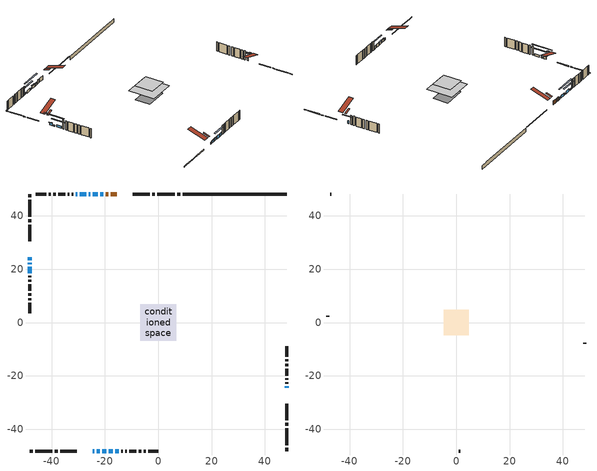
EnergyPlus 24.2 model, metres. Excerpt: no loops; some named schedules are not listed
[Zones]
conditioned space
 floor adiabatic (AdiabaticFloorConstruction): -6.82,-6.82 -6.82,6.82 6.82,6.82 6.82,-6.82 z3.2
 floor foundation (Slab1 construction): -5.79,-3.96 -5.79,3.96 5.79,3.96 5.79,-3.96 z-1.3
 wall outside (RimJoist1 construction): 8.21,48.16 7.08,48.16 / -48.16,-48.16 -47.02,-48.16 / -48.16,48.16 -48.16,47.02 / 48.16,-48.16 48.16,-47.02 z0.76:1.06
 wall outside (RimJoist2 construction): 6.15,48.16 -0.3,48.16 / -46.09,-48.16 -39.65,-48.16 / -48.16,46.09 -48.16,39.65 / 48.16,-46.09 48.16,-39.65 z0.76:1.06
 wall outside (RimJoist3 construction): -1.23,48.16 -2.32,48.16 / -38.72,-48.16 -37.62,-48.16 / -48.16,38.72 -48.16,37.62 / 48.16,-38.72 48.16,-37.62 z0.76:1.06
 wall outside (RimJoist4 construction): -3.25,48.16 -9.47,48.16 / -36.69,-48.16 -30.47,-48.16 / -48.16,36.69 -48.16,30.47 / 48.16,-36.69 48.16,-30.47 z0.76:1.06
 wall outside (AdiabaticWallConstruction 1): -15.48,48.16 -17.83,48.16 / -18.76,48.16 -19.62,48.16 z0.76:2.79
 wall outside (AdiabaticWallConstruction): -24.46,-48.16 -24.05,-48.16 / -22.69,48.16 -24.53,48.16 / -23.12,-48.16 -21.9,-48.16 / -20.97,-48.16 -19.45,-48.16 / -48.16,24.46 -48.16,23.24 / -26.94,48.16 -29.38,48.16 / -48.16,20.83 -48.16,18.39 z0.76:1.98; -20.55,48.16 -21.77,48.16 / -30.31,48.16 -30.92,48.16 z0.76:1.68; -25.45,48.16 -26.01,48.16 / -48.16,22.31 -48.16,21.75 z0.76:1.47; 48.16,-24.46 48.16,-23.85 z0.76:2.29; -18.52,-48.16 -16.99,-48.16 / -16.07,-48.16 -14.85,-48.16 z0.76:2.28
 wall outside (Wall1 construction): -31.85,48.16 -32.43,48.16 / -13.92,-48.16 -13.33,-48.16 / -48.16,17.46 -48.16,16.87 / 48.16,-22.92 48.16,-22.33 z0.76:5.64
 wall outside (Wall2 construction): -33.36,48.16 -33.97,48.16 / -12.4,-48.16 -11.8,-48.16 / -48.16,15.94 -48.16,15.34 / 48.16,-21.41 48.16,-20.8 z0.76:5.64
 wall outside (Wall3 construction): -34.89,48.16 -37.45,48.16 / -10.87,-48.16 -8.31,-48.16 / -48.16,14.41 -48.16,11.85 / 48.16,-19.87 48.16,-17.31 z0.76:5.64
 wall outside (Wall4 construction): -38.38,48.16 -39.32,48.16 / -7.38,-48.16 -6.44,-48.16 / -48.16,10.92 -48.16,9.98 / 48.16,-16.38 48.16,-15.44 z0.76:5.64
 wall outside (Wall5 construction): -40.25,48.16 -41.01,48.16 / -5.51,-48.16 -4.75,-48.16 / -48.16,9.05 -48.16,8.29 / 48.16,-14.51 48.16,-13.75 z0.76:5.64
 wall outside (Wall6 construction): -41.94,48.16 -45.82,48.16 / -3.82,-48.16 0.06,-48.16 / -48.16,7.36 -48.16,3.48 / 48.16,-12.82 48.16,-8.94 z0.76:5.64
 wall foundation (FoundationWall1 construction): 9.14,48.16,-1.3 9.14,48.16,0.76 44.26,48.16,0.76 44.26,48.16,0.56 48.16,48.16,0.56 48.16,48.16,-1.3
 window (WindowConstruction 11): -24.46,-48.16 -24.05,-48.16 z0.76:1.98
 window (WindowConstruction 6): -20.55,48.16 -21.77,48.16 z0.76:1.67
 window (WindowConstruction 7): -22.7,48.16 -24.52,48.16 z0.76:1.98
 window (WindowConstruction 8): -23.12,-48.16 -21.9,-48.16 z0.76:1.98
 window (WindowConstruction 9): -20.97,-48.16 -19.45,-48.16 z0.76:1.98
 window (WindowConstruction 10): -48.16,24.46 -48.16,23.24 z0.76:1.98
 window (WindowConstruction 12): -25.45,48.16 -26.01,48.16 z0.76:1.47
 window (WindowConstruction 13): -48.16,22.31 -48.16,21.75 z0.76:1.47
 window (WindowConstruction): 48.16,-24.46 48.16,-23.85 z0.76:2.28
 window (WindowConstruction 1): -26.94,48.16 -29.38,48.16 z0.76:1.98
 window (WindowConstruction 2): -30.31,48.16 -30.92,48.16 z0.76:1.67
 window (WindowConstruction 3): -18.52,-48.16 -16.99,-48.16 z0.76:2.28
 window (WindowConstruction 4): -16.07,-48.16 -14.85,-48.16 z0.76:2.28
 window (WindowConstruction 5): -48.16,20.82 -48.16,18.39 z0.76:1.98
 door (Door): -15.48,48.16 -17.83,48.16 z0.76:2.79
 door (Door 1): -18.76,48.16 -19.62,48.16 z0.76:2.79
 ceiling adiabatic (AdiabaticFloorConstruction): 6.82,-6.82 6.82,6.82 -6.82,6.82 -6.82,-6.82 z3.2
 roof outside (Roof2 construction): -14.56,48.16,5.64 -14.56,45.09,6.66 -13.75,45.09,6.66 -13.75,48.16,5.64; -25.39,-48.16,5.64 -25.39,-45.09,6.66 -26.2,-45.09,6.66 -26.2,-48.16,5.64; -48.16,25.39,5.64 -45.09,25.39,6.66 -45.09,26.2,6.66 -48.16,26.2,5.64; 48.16,-25.39,5.64 45.09,-25.39,6.66 45.09,-26.2,6.66 48.16,-26.2,5.64
attic - vented
 floor to conditioned space (Floor1 construction Reversed): -4.72,-4.72 -4.72,4.72 4.72,4.72 4.72,-4.72 z5.64
 wall outside (Wall7 construction): -46.75,48.16 -47.23,48.16 / 0.99,-48.16 1.46,-48.16 / -48.16,2.55 -48.16,2.08 / 48.16,-8.01 48.16,-7.54 z0.76:5.64
 roof outside (Roof1 construction): -12.82,48.16,5.64 -12.82,38.97,8.7 -10.4,38.97,8.7 -10.4,48.16,5.64; -27.12,-48.16,5.64 -27.12,-38.97,8.7 -29.54,-38.97,8.7 -29.54,-48.16,5.64; -48.16,27.12,5.64 -38.97,27.12,8.7 -38.97,29.54,8.7 -48.16,29.54,5.64; 48.16,-27.12,5.64 38.97,-27.12,8.7 38.97,-29.54,8.7 48.16,-29.54,5.64
shading: -21.97,48.16 -20.35,48.16 -20.35,48.57 -21.97,48.57 z1.88; -24.73,48.16 -22.49,48.16 -22.49,48.57 -24.73,48.57 z2.18; -21.7,-48.16 -23.32,-48.16 -23.32,-48.57 -21.7,-48.57 z2.18; -19.25,-48.16 -21.17,-48.16 -21.17,-48.57 -19.25,-48.57 z2.18; -48.16,23.04 -48.16,24.66 -48.57,24.66 -48.57,23.04 z2.18; -31.09,48.16 -20.37,48.16 -20.37,48.57 -31.09,48.57 z6.55; -48.16,16.67 -48.16,27.39 -48.57,27.39 -48.57,16.67 z6.55; 48.16,-21.21 48.16,-27.1 48.57,-27.1 48.57,-21.21 z4.92; -32.02,48.16 -24.3,48.16 -24.3,48.57 -32.02,48.57 z4.62; -33.56,48.16 -27.67,48.16 -27.67,48.57 -33.56,48.57 z4.31; -14.36,-48.16 -21.16,-48.16 -21.16,-48.57 -14.36,-48.57 z4.92; -12.21,-48.16 -18.71,-48.16 -18.71,-48.57 -12.21,-48.57 z4.92; -48.16,15.75 -48.16,23.46 -48.57,23.46 -48.57,15.75 z4.62
[Building]
Building 1: Terrain=Suburbs
[Site:Location]
London AP_ON: Latitude {deg}=43.03; Longitude {deg}=-81.15; Time Zone {hr}=-5; Elevation {m}=278; Keep Site Location Information=Yes
[Site:GroundTemperature:Shallow]
3.98693, 1.93205, 1.76749, 2.74264, 6.6573, 10.5537, 13.9317, 16.0716, 16.2534, 14.513, 11.2211, 7.44421
[Site:WaterMainsTemperature]
Calculation Method=Schedule; Temperature Schedule=mains temperature schedule
[Material] Roughness=Rough; Thermal Absorptance=0.9
Name | Thickness {m} | Conductivity {W/m-K} | Density {kg/m3} | Specific Heat {J/kg-K} | Solar Absorptance | Visible Absorptance
asphalt or fiberglass shingles | 0.00635 | 0.162714 | 1121.4 | 1465.45 | 0.4 | 0.4
ceiling loosefill ins | 0.169333 | 0.0480833 | 16.02 | 1046.75 | 0.7 | 0.7
ceiling stud and cavity | 0.1397 | 0.0922525 | 65.682 | 1177.47 | 0.7 | 0.7
concrete 4.0 in. | 0.1016 | 1.803125 | 2242.8 | 837.4 | 0.7 | 0.7
concrete 8.0 in. | 0.2032 | 1.803125 | 2242.8 | 837.4 | 0.7 | 0.7
door material | 0.04445 | 0.327969 | 512.64 | 1214.23 | 0.7 | 0.7
exterior vertical ins | 0.0722076 | 0.029427 | 32.04 | 1214.23 | 0.7 | 0.7
floor covering | 0.0127 | 0.0433444 | 54.468 | 1339.84 | 0.6 | 0.6
floor rigid ins; wall rigid ins | 0.512978 | 0.029427 | 32.04 | 1214.23 | 0.7 | 0.7
floor stud and cavity | 0.1397 | 1.75129 | 37.0049 | 1207.88 | 0.7 | 0.7
furniture material conditioned space 1 | 0.1524 | 0.115458 | 640.8 | 1214.23 | 0.6 | 0.6
gypsum board | 0.0127 | 0.160291 | 801 | 837.4 | 0.6 | 0.6
gypsum board 1 | 0.0127 | 0.160291 | 801 | 837.4 | 0.7 | 0.7
osb sheathing 0.5 in. | 0.0127 | 0.115458 | 512.64 | 1214.23 | 0.7 | 0.7
osb sheathing 0.75 in. | 0.01905 | 0.115458 | 512.64 | 1214.23 | 0.7 | 0.7
osb sheathing 2.0 in. | 0.0508 | 0.115458 | 512.64 | 1214.23 | 0.7 | 0.7
rim joist rigid ins; roof rigid ins | 0.051816 | 0.029427 | 32.04 | 1214.23 | 0.7 | 0.7
rim joist stud and cavity | 0.0508 | 0.0352871 | 125.044 | 1163.47 | 0.6 | 0.6
rim joist stud and cavity 1 | 0.0508 | 0.0406006 | 125.044 | 1163.47 | 0.6 | 0.6
rim joist stud and cavity 2 | 0.0508 | 0.0423281 | 125.044 | 1163.47 | 0.6 | 0.6
rim joist stud and cavity 3 | 0.0508 | 0.0414166 | 125.044 | 1163.47 | 0.6 | 0.6
roof stud and cavity | 0.2032 | 0.713299 | 78.34581 | 1123.46 | 0.7 | 0.7
slab rigid ins | 0.00025908 | 0.029427 | 32.04 | 1214.23 | 0.7 | 0.7
wall stud and cavity | 0.1397 | 0.108832 | 139.0536 | 1170.24 | 0.7 | 0.7
wall stud and cavity 1 | 0.1397 | 0.108091 | 139.0536 | 1170.24 | 0.7 | 0.7
wall stud and cavity 2 | 0.1397 | 0.0961679 | 139.0536 | 1170.24 | 0.7 | 0.7
wall stud and cavity 3 | 0.1397 | 0.110963 | 139.0536 | 1170.24 | 0.7 | 0.7
wall stud and cavity 4 | 0.1397 | 0.090569 | 139.0536 | 1170.24 | 0.7 | 0.7
wall stud and cavity 5 | 0.1397 | 0.0955885 | 139.0536 | 1170.24 | 0.7 | 0.7
wall stud and cavity 6 | 0.0889 | 6.9971 | 50.32683 | 1063.81 | 0.6 | 0.6
wall stud and cavity 7 | 0.0889 | 0.380278 | 52.3479 | 1209.89 | 0.7 | 0.7
wall stud and cavity 8 | 0.0889 | 0.391764 | 83.0341 | 1211.67 | 0.7 | 0.7
wood siding | 0.0254 | 0.102417 | 544.68 | 1172.36 | 0.4 | 0.4
wood siding 1 | 0.00254 | 0.102417 | 544.68 | 1172.36 | 0.4 | 0.4
wood siding 2; wood siding 3; wood siding 4 | 0.0254 | 0.102417 | 544.68 | 1172.36 | 0.7 | 0.7
[WindowMaterial:SimpleGlazingSystem]
Name | U-Factor {W/m2-K} | Solar Heat Gain Coefficient
WindowMaterial | 2.52217 | 0.59
WindowMaterial 1 | 2.438701 | 0.62
WindowMaterial 2 | 2.56248 | 0.57
WindowMaterial 3 | 2.39839 | 0.64
WindowMaterial 4 | 2.418828 | 0.63
WindowMaterial 5 | 2.40577 | 0.64
WindowMaterial 6 | 3.026374 | 0.54
WindowMaterial 7 | 4.42259 | 0.64
[Construction]
AdiabaticFloorConstruction: floor stud and cavity, floor rigid ins, osb sheathing 0.75 in., floor covering
AdiabaticWallConstruction: wood siding 3, wall rigid ins, wall stud and cavity 7, gypsum board
AdiabaticWallConstruction 1: wood siding 4, wall rigid ins, wall stud and cavity 7, gypsum board
Door; Door 1: door material
Floor1 construction Reversed: gypsum board, ceiling stud and cavity, ceiling loosefill ins
FoundationWall1 construction: concrete 8.0 in., gypsum board 1
furniture construction conditioned space 1: furniture material conditioned space 1
PartitionWallConstruction: gypsum board, wall stud and cavity 8, gypsum board
RimJoist1 construction: wood siding 2, rim joist rigid ins, osb sheathing 2.0 in., rim joist stud and cavity
RimJoist2 construction: wood siding 2, rim joist rigid ins, osb sheathing 2.0 in., rim joist stud and cavity 1
RimJoist3 construction: wood siding 2, rim joist rigid ins, osb sheathing 2.0 in., rim joist stud and cavity 2
RimJoist4 construction: wood siding 2, rim joist rigid ins, osb sheathing 2.0 in., rim joist stud and cavity 3
Roof1 construction: asphalt or fiberglass shingles
Roof2 construction: asphalt or fiberglass shingles, roof rigid ins, osb sheathing 0.75 in., roof stud and cavity, gypsum board
Slab1 construction: slab rigid ins, concrete 4.0 in.
Wall1 construction: wood siding, osb sheathing 0.5 in., wall stud and cavity, gypsum board
Wall2 construction: wood siding, osb sheathing 0.5 in., wall stud and cavity 1, gypsum board
Wall3 construction: wood siding, osb sheathing 0.5 in., wall stud and cavity 2, gypsum board
Wall4 construction: wood siding, osb sheathing 0.5 in., wall stud and cavity 3, gypsum board
Wall5 construction: wood siding, osb sheathing 0.5 in., wall stud and cavity 4, gypsum board
Wall6 construction: wood siding, osb sheathing 0.5 in., wall stud and cavity 5, gypsum board
Wall7 construction: wood siding 1, wall stud and cavity 6
WindowConstruction: WindowMaterial
WindowConstruction 1; WindowConstruction 10; WindowConstruction 5; WindowConstruction 8: WindowMaterial 1
WindowConstruction 11: WindowMaterial 6
WindowConstruction 12; WindowConstruction 13: WindowMaterial 7
WindowConstruction 2; WindowConstruction 6: WindowMaterial 2
WindowConstruction 3: WindowMaterial 3
WindowConstruction 4; WindowConstruction 9: WindowMaterial 4
WindowConstruction 7: WindowMaterial 5
[Zone] Multiplier=1; Part of Total Floor Area=Yes
Name | Volume {m3}
attic - vented | 44.2223
conditioned space | 688.6
[Space]
Name | Zone | Volume {m3}
attic - vented 1 | attic - vented | 44.2223
conditioned space 1 | conditioned space | 688.6
[ZoneInfiltration:EffectiveLeakageArea]
infil attic - vented 1: Zone or Space=attic - vented 1; Schedule=Always On Discrete; Effective Air Leakage Area {cm2}=3881.89; Stack Coefficient=0.000552065; Wind Coefficient=1.58751e-05
[ZoneMixing]
whole house fan mix: Zone or Space=attic - vented; Schedule=Always On Continuous; Design Flow Rate Calculation Method=Flow/Zone; Design Flow Rate {m3/s}=0; Source Zone or Space=conditioned space
[SurfaceProperty:ExposedFoundationPerimeter]
Slab1: Exposed Perimeter Calculation Method=TotalExposedPerimeter; Total Exposed Perimeter {m}=39.014
[InternalMass] Zone or ZoneList=conditioned space; Space or SpaceList=conditioned space 1
Name | Construction | Surface Area {m2}
furniture mass conditioned space 1 | furniture construction conditioned space 1 | 111.16
partition wall mass | PartitionWallConstruction | 277.9
[Lights]
interior lighting: Zone or ZoneList or Space or SpaceList=conditioned space 1; Schedule=interior lighting schedule; Design Level Calculation Method=LightingLevel; Lighting Level {W}=343.2; Return Air Fraction=0; Fraction Radiant=0.6; Fraction Visible=0.2; Fraction Replaceable=1
[People]
occupants: Zone or ZoneList or Space or SpaceList=conditioned space 1; Number of People Schedule=occupants schedule; Number of People Calculation Method=People; Number of People=3; Fraction Radiant=0.314171; Sensible Heat Fraction=0.56303; Activity Level Schedule=occupants activity schedule; Carbon Dioxide Generation Rate {m3/s-W}=0; Enable ASHRAE 55 Comfort Warnings=No; Mean Radiant Temperature Calculation Type=EnclosureAveraged
[ElectricEquipment] Zone or ZoneList or Space or SpaceList=conditioned space 1; Design Level Calculation Method=EquipmentLevel
Name | Schedule | Design Level {W} | Fraction Latent | Fraction Radiant | Fraction Lost
clothes dryer | clothes dryer schedule | 140.772 | 0.015 | 0.081 | 0.85
clothes washer | clothes washer schedule | 32.1985 | 0.03 | 0.162 | 0.7
cooking range | cooking range schedule | 215.147 | 0.08 | 0.432 | 0.2
dishwasher | dishwasher schedule | 66.8632 | 0.3 | 0.18 | 0.4
fridge | fridge schedule | 72.9452 | 0 | 0.6 | 0
mech vent bath fan 0 | mech vent bath fan 0 schedule | 50.2 | 0 | 0 | 1
mech vent bath fan 1 | mech vent bath fan 1 schedule | 50.2 | 0 | 0 | 1
mech vent house fan | mech vent house fan schedule | 0 | 0 | 0 | 1
mech vent house fan cfis | mech vent house fan cfis schedule | 0 | 0 | 0 | 0
misc plug loads | misc plug loads schedule | 494.7 | 0.045 | 0.513 | 0.1
whole house fan | Always On Discrete | 0 | 0 | 0 | 1
[OtherEquipment] Zone or ZoneList or Space or SpaceList=conditioned space 1; Design Level Calculation Method=EquipmentLevel
Name | Fuel Type | Schedule | Design Level {W} | Fraction Latent | Fraction Radiant | Fraction Lost
clothes dryer 1 | Electricity | clothes dryer schedule | 0 | 0.015 | 0.081 | 0.85
cooking range 1 | Electricity | cooking range schedule | 0 | 0.08 | 0.432 | 0.2
general water use latent | None | general water use schedule | 62.594 | 1 | 0 | 0
general water use sensible | None | general water use schedule | -61.6891 | 0 | 0.6 | 0
mech vent house fan latent load | None | Always On Discrete | 0 | 1 | 0 | 0
mech vent house fan sensible load | None | Always On Discrete | 0 | 0 | 0 | 0
water heater energy adjustment1 | Electricity | Always On Discrete | 0.01 | 0 | 0 | 1
[ZoneInfiltration:DesignFlowRate] Zone or ZoneList or Space or SpaceList=conditioned space 1; Schedule=Always On Discrete; Design Flow Rate Calculation Method=Flow/Zone; Design Flow Rate {m3/s}=0
infil flow; natural vent flow; whole house fan flow
[Foundation:Kiva]
Foundation Kiva 1: Initial Indoor Air Temperature {C}=18; Wall Height Above Grade {m}=0.759988; Wall Depth Below Slab {m}=0.2032; Custom Block Material Name 1=exterior vertical ins; Custom Block Depth 1 {m}=2.05999; Custom Block X Position 1 {m}=0.2159; Custom Block Z Position 1 {m}=0
[Foundation:Kiva:Settings]
Soil Conductivity {W/m-K}=0.849921; Soil Density {kg/m3}=1842.3; Soil Specific Heat {J/kg-K}=418.7; Ground Solar Absorptivity=0.9; Ground Thermal Absorptivity=0.9; Ground Surface Roughness {m}=0.03; Far-Field Width {m}=40; Deep-Ground Boundary Condition=ZeroFlux; Deep-Ground Depth {m}=40; Minimum Cell Dimension {m}=0.2; Maximum Cell Growth Coefficient=3; Simulation Timestep=Timestep
[Exterior:Lights]
exterior lighting: Schedule=exterior lighting schedule; Design Level {W}=75.6
[Schedule:Constant]
Name | Hourly Value
Always On Continuous; mech vent house fan schedule; mech vent house fan cfis schedule; Always On Discrete | 1
occupants activity schedule | 117.228
fridge schedule | 0
[Schedule:Week:Daily]
interior lighting schedule Week Rule - Jan1-Jan27: interior lighting schedule day, interior lighting schedule day, interior lighting schedule day, interior lighting schedule day, interior lighting schedule day, interior lighting schedule day, interior lighting schedule day, interior lighting schedule default day, interior lighting schedule default day, interior lighting schedule default day, interior lighting schedule default day, interior lighting schedule default day
interior lighting schedule Week Rule - Jan28-Feb3: interior lighting schedule day, interior lighting schedule day, interior lighting schedule day, interior lighting schedule day, interior lighting schedule day 1, interior lighting schedule day 1, interior lighting schedule day 1, interior lighting schedule default day, interior lighting schedule default day, interior lighting schedule default day, interior lighting schedule default day, interior lighting schedule default day
interior lighting schedule Week Rule - Feb4-Feb24: interior lighting schedule day 1, interior lighting schedule day 1, interior lighting schedule day 1, interior lighting schedule day 1, interior lighting schedule day 1, interior lighting schedule day 1, interior lighting schedule day 1, interior lighting schedule default day, interior lighting schedule default day, interior lighting schedule default day, interior lighting schedule default day, interior lighting schedule default day
interior lighting schedule Week Rule - Feb25-Mar3: interior lighting schedule day 1, interior lighting schedule day 1, interior lighting schedule day 1, interior lighting schedule day 1, interior lighting schedule day 2, interior lighting schedule day 2, interior lighting schedule day 2, interior lighting schedule default day, interior lighting schedule default day, interior lighting schedule default day, interior lighting schedule default day, interior lighting schedule default day
interior lighting schedule Week Rule - Mar4-Mar31: interior lighting schedule day 2, interior lighting schedule day 2, interior lighting schedule day 2, interior lighting schedule day 2, interior lighting schedule day 2, interior lighting schedule day 2, interior lighting schedule day 2, interior lighting schedule default day, interior lighting schedule default day, interior lighting schedule default day, interior lighting schedule default day, interior lighting schedule default day
interior lighting schedule Week Rule - Apr1-Apr28: interior lighting schedule day 3, interior lighting schedule day 3, interior lighting schedule day 3, interior lighting schedule day 3, interior lighting schedule day 3, interior lighting schedule day 3, interior lighting schedule day 3, interior lighting schedule default day, interior lighting schedule default day, interior lighting schedule default day, interior lighting schedule default day, interior lighting schedule default day
interior lighting schedule Week Rule - Apr29-May5: interior lighting schedule day 3, interior lighting schedule day 3, interior lighting schedule day 4, interior lighting schedule day 4, interior lighting schedule day 4, interior lighting schedule day 4, interior lighting schedule day 4, interior lighting schedule default day, interior lighting schedule default day, interior lighting schedule default day, interior lighting schedule default day, interior lighting schedule default day
interior lighting schedule Week Rule - May6-May26: interior lighting schedule day 4, interior lighting schedule day 4, interior lighting schedule day 4, interior lighting schedule day 4, interior lighting schedule day 4, interior lighting schedule day 4, interior lighting schedule day 4, interior lighting schedule default day, interior lighting schedule default day, interior lighting schedule default day, interior lighting schedule default day, interior lighting schedule default day
interior lighting schedule Week Rule - May27-Jun2: interior lighting schedule day 4, interior lighting schedule day 4, interior lighting schedule day 4, interior lighting schedule day 4, interior lighting schedule day 4, interior lighting schedule day 5, interior lighting schedule day 5, interior lighting schedule default day, interior lighting schedule default day, interior lighting schedule default day, interior lighting schedule default day, interior lighting schedule default day
interior lighting schedule Week Rule - Jun3-Jun30: interior lighting schedule day 5, interior lighting schedule day 5, interior lighting schedule day 5, interior lighting schedule day 5, interior lighting schedule day 5, interior lighting schedule day 5, interior lighting schedule day 5, interior lighting schedule default day, interior lighting schedule default day, interior lighting schedule default day, interior lighting schedule default day, interior lighting schedule default day
interior lighting schedule Week Rule - Jul1-Jul28: interior lighting schedule day 6, interior lighting schedule day 6, interior lighting schedule day 6, interior lighting schedule day 6, interior lighting schedule day 6, interior lighting schedule day 6, interior lighting schedule day 6, interior lighting schedule default day, interior lighting schedule default day, interior lighting schedule default day, interior lighting schedule default day, interior lighting schedule default day
interior lighting schedule Week Rule - Jul29-Aug4: interior lighting schedule day 6, interior lighting schedule day 6, interior lighting schedule day 6, interior lighting schedule day 7, interior lighting schedule day 7, interior lighting schedule day 7, interior lighting schedule day 7, interior lighting schedule default day, interior lighting schedule default day, interior lighting schedule default day, interior lighting schedule default day, interior lighting schedule default day
interior lighting schedule Week Rule - Aug5-Aug25: interior lighting schedule day 7, interior lighting schedule day 7, interior lighting schedule day 7, interior lighting schedule day 7, interior lighting schedule day 7, interior lighting schedule day 7, interior lighting schedule day 7, interior lighting schedule default day, interior lighting schedule default day, interior lighting schedule default day, interior lighting schedule default day, interior lighting schedule default day
interior lighting schedule Week Rule - Aug26-Sep1: interior lighting schedule day 7, interior lighting schedule day 7, interior lighting schedule day 7, interior lighting schedule day 7, interior lighting schedule day 7, interior lighting schedule day 7, interior lighting schedule day 8, interior lighting schedule default day, interior lighting schedule default day, interior lighting schedule default day, interior lighting schedule default day, interior lighting schedule default day
interior lighting schedule Week Rule - Sep2-Sep29: interior lighting schedule day 8, interior lighting schedule day 8, interior lighting schedule day 8, interior lighting schedule day 8, interior lighting schedule day 8, interior lighting schedule day 8, interior lighting schedule day 8, interior lighting schedule default day, interior lighting schedule default day, interior lighting schedule default day, interior lighting schedule default day, interior lighting schedule default day
interior lighting schedule Week Rule - Sep30-Oct6: interior lighting schedule day 8, interior lighting schedule day 9, interior lighting schedule day 9, interior lighting schedule day 9, interior lighting schedule day 9, interior lighting schedule day 9, interior lighting schedule day 9, interior lighting schedule default day, interior lighting schedule default day, interior lighting schedule default day, interior lighting schedule default day, interior lighting schedule default day
interior lighting schedule Week Rule - Oct7-Oct27: interior lighting schedule day 9, interior lighting schedule day 9, interior lighting schedule day 9, interior lighting schedule day 9, interior lighting schedule day 9, interior lighting schedule day 9, interior lighting schedule day 9, interior lighting schedule default day, interior lighting schedule default day, interior lighting schedule default day, interior lighting schedule default day, interior lighting schedule default day
interior lighting schedule Week Rule - Oct28-Nov3: interior lighting schedule day 9, interior lighting schedule day 9, interior lighting schedule day 9, interior lighting schedule day 9, interior lighting schedule day 10, interior lighting schedule day 10, interior lighting schedule day 10, interior lighting schedule default day, interior lighting schedule default day, interior lighting schedule default day, interior lighting schedule default day, interior lighting schedule default day
interior lighting schedule Week Rule - Nov4-Nov24: interior lighting schedule day 10, interior lighting schedule day 10, interior lighting schedule day 10, interior lighting schedule day 10, interior lighting schedule day 10, interior lighting schedule day 10, interior lighting schedule day 10, interior lighting schedule default day, interior lighting schedule default day, interior lighting schedule default day, interior lighting schedule default day, interior lighting schedule default day
interior lighting schedule Week Rule - Nov25-Dec1: interior lighting schedule day 10, interior lighting schedule day 10, interior lighting schedule day 10, interior lighting schedule day 10, interior lighting schedule day 10, interior lighting schedule day 10, interior lighting schedule day 11, interior lighting schedule default day, interior lighting schedule default day, interior lighting schedule default day, interior lighting schedule default day, interior lighting schedule default day
interior lighting schedule Week Rule - Dec2-Dec31: interior lighting schedule day 11, interior lighting schedule day 11, interior lighting schedule day 11, interior lighting schedule day 11, interior lighting schedule day 11, interior lighting schedule day 11, interior lighting schedule day 11, interior lighting schedule default day, interior lighting schedule default day, interior lighting schedule default day, interior lighting schedule default day, interior lighting schedule default day
occupants schedule Week Rule - Jan1-Dec31: occupants schedule day, occupants schedule day, occupants schedule day, occupants schedule day, occupants schedule day, occupants schedule day, occupants schedule day, occupants schedule default day, occupants schedule default day, occupants schedule default day, occupants schedule default day, occupants schedule default day
clothes dryer schedule Week Rule - Jan1-Dec31: clothes dryer schedule day, clothes dryer schedule day, clothes dryer schedule day, clothes dryer schedule day, clothes dryer schedule day, clothes dryer schedule day, clothes dryer schedule day, clothes dryer schedule default day, clothes dryer schedule default day, clothes dryer schedule default day, clothes dryer schedule default day, clothes dryer schedule default day
clothes washer schedule Week Rule - Jan1-Dec31: clothes washer schedule day, clothes washer schedule day, clothes washer schedule day, clothes washer schedule day, clothes washer schedule day, clothes washer schedule day, clothes washer schedule day, clothes washer schedule default day, clothes washer schedule default day, clothes washer schedule default day, clothes washer schedule default day, clothes washer schedule default day
cooking range schedule Week Rule - Jan1-Dec31: cooking range schedule day, cooking range schedule day, cooking range schedule day, cooking range schedule day, cooking range schedule day, cooking range schedule day, cooking range schedule day, cooking range schedule default day, cooking range schedule default day, cooking range schedule default day, cooking range schedule default day, cooking range schedule default day
dishwasher schedule Week Rule - Jan1-Dec31: dishwasher schedule day, dishwasher schedule day, dishwasher schedule day, dishwasher schedule day, dishwasher schedule day, dishwasher schedule day, dishwasher schedule day, dishwasher schedule default day, dishwasher schedule default day, dishwasher schedule default day, dishwasher schedule default day, dishwasher schedule default day
mech vent bath fan 0 schedule Week Rule - Jan1-Dec31: mech vent bath fan 0 schedule day, mech vent bath fan 0 schedule day, mech vent bath fan 0 schedule day, mech vent bath fan 0 schedule day, mech vent bath fan 0 schedule day, mech vent bath fan 0 schedule day, mech vent bath fan 0 schedule day, mech vent bath fan 0 schedule default day, mech vent bath fan 0 schedule default day, mech vent bath fan 0 schedule default day, mech vent bath fan 0 schedule default day, mech vent bath fan 0 schedule default day
mech vent bath fan 1 schedule Week Rule - Jan1-Dec31: mech vent bath fan 1 schedule day, mech vent bath fan 1 schedule day, mech vent bath fan 1 schedule day, mech vent bath fan 1 schedule day, mech vent bath fan 1 schedule day, mech vent bath fan 1 schedule day, mech vent bath fan 1 schedule day, mech vent bath fan 1 schedule default day, mech vent bath fan 1 schedule default day, mech vent bath fan 1 schedule default day, mech vent bath fan 1 schedule default day, mech vent bath fan 1 schedule default day
misc plug loads schedule Week Rule - Jan1-Dec31: misc plug loads schedule day, misc plug loads schedule day, misc plug loads schedule day, misc plug loads schedule day, misc plug loads schedule day, misc plug loads schedule day, misc plug loads schedule day, misc plug loads schedule default day, misc plug loads schedule default day, misc plug loads schedule default day, misc plug loads schedule default day, misc plug loads schedule default day
general water use schedule Week Rule - Jan1-Dec31: general water use schedule day, general water use schedule day, general water use schedule day, general water use schedule day, general water use schedule day, general water use schedule day, general water use schedule day, general water use schedule default day, general water use schedule default day, general water use schedule default day, general water use schedule default day, general water use schedule default day
exterior lighting schedule Week Rule - Jan1-Jan27: exterior lighting schedule day, exterior lighting schedule day, exterior lighting schedule day, exterior lighting schedule day, exterior lighting schedule day, exterior lighting schedule day, exterior lighting schedule day, exterior lighting schedule default day, exterior lighting schedule default day, exterior lighting schedule default day, exterior lighting schedule default day, exterior lighting schedule default day
exterior lighting schedule Week Rule - Jan28-Feb3: exterior lighting schedule day, exterior lighting schedule day, exterior lighting schedule day, exterior lighting schedule day, exterior lighting schedule day 1, exterior lighting schedule day 1, exterior lighting schedule day 1, exterior lighting schedule default day, exterior lighting schedule default day, exterior lighting schedule default day, exterior lighting schedule default day, exterior lighting schedule default day
exterior lighting schedule Week Rule - Feb4-Feb24: exterior lighting schedule day 1, exterior lighting schedule day 1, exterior lighting schedule day 1, exterior lighting schedule day 1, exterior lighting schedule day 1, exterior lighting schedule day 1, exterior lighting schedule day 1, exterior lighting schedule default day, exterior lighting schedule default day, exterior lighting schedule default day, exterior lighting schedule default day, exterior lighting schedule default day
exterior lighting schedule Week Rule - Feb25-Mar3: exterior lighting schedule day 1, exterior lighting schedule day 1, exterior lighting schedule day 1, exterior lighting schedule day 1, exterior lighting schedule day 2, exterior lighting schedule day 2, exterior lighting schedule day 2, exterior lighting schedule default day, exterior lighting schedule default day, exterior lighting schedule default day, exterior lighting schedule default day, exterior lighting schedule default day
exterior lighting schedule Week Rule - Mar4-Mar31: exterior lighting schedule day 2, exterior lighting schedule day 2, exterior lighting schedule day 2, exterior lighting schedule day 2, exterior lighting schedule day 2, exterior lighting schedule day 2, exterior lighting schedule day 2, exterior lighting schedule default day, exterior lighting schedule default day, exterior lighting schedule default day, exterior lighting schedule default day, exterior lighting schedule default day
exterior lighting schedule Week Rule - Apr1-Apr28: exterior lighting schedule day 3, exterior lighting schedule day 3, exterior lighting schedule day 3, exterior lighting schedule day 3, exterior lighting schedule day 3, exterior lighting schedule day 3, exterior lighting schedule day 3, exterior lighting schedule default day, exterior lighting schedule default day, exterior lighting schedule default day, exterior lighting schedule default day, exterior lighting schedule default day
exterior lighting schedule Week Rule - Apr29-May5: exterior lighting schedule day 3, exterior lighting schedule day 3, exterior lighting schedule day 4, exterior lighting schedule day 4, exterior lighting schedule day 4, exterior lighting schedule day 4, exterior lighting schedule day 4, exterior lighting schedule default day, exterior lighting schedule default day, exterior lighting schedule default day, exterior lighting schedule default day, exterior lighting schedule default day
exterior lighting schedule Week Rule - May6-May26: exterior lighting schedule day 4, exterior lighting schedule day 4, exterior lighting schedule day 4, exterior lighting schedule day 4, exterior lighting schedule day 4, exterior lighting schedule day 4, exterior lighting schedule day 4, exterior lighting schedule default day, exterior lighting schedule default day, exterior lighting schedule default day, exterior lighting schedule default day, exterior lighting schedule default day
[Schedule:Year]
interior lighting schedule: interior lighting schedule Week Rule - Jan1-Jan27, 1, 1, 1, 27, interior lighting schedule Week Rule - Jan28-Feb3, 1, 28, 2, 3, interior lighting schedule Week Rule - Feb4-Feb24, 2, 4, 2, 24, interior lighting schedule Week Rule - Feb25-Mar3, 2, 25, 3, 3, interior lighting schedule Week Rule - Mar4-Mar31, 3, 4, 3, 31, interior lighting schedule Week Rule - Apr1-Apr28, 4, 1, 4, 28, interior lighting schedule Week Rule - Apr29-May5, 4, 29, 5, 5, interior lighting schedule Week Rule - May6-May26, 5, 6, 5, 26, interior lighting schedule Week Rule - May27-Jun2, 5, 27, 6, 2, interior lighting schedule Week Rule - Jun3-Jun30, 6, 3, 6, 30, interior lighting schedule Week Rule - Jul1-Jul28, 7, 1, 7, 28, interior lighting schedule Week Rule - Jul29-Aug4, 7, 29, 8, 4, interior lighting schedule Week Rule - Aug5-Aug25, 8, 5, 8, 25, interior lighting schedule Week Rule - Aug26-Sep1, 8, 26, 9, 1, interior lighting schedule Week Rule - Sep2-Sep29, 9, 2, 9, 29, interior lighting schedule Week Rule - Sep30-Oct6, 9, 30, 10, 6, interior lighting schedule Week Rule - Oct7-Oct27, 10, 7, 10, 27, interior lighting schedule Week Rule - Oct28-Nov3, 10, 28, 11, 3, interior lighting schedule Week Rule - Nov4-Nov24, 11, 4, 11, 24, interior lighting schedule Week Rule - Nov25-Dec1, 11, 25, 12, 1, interior lighting schedule Week Rule - Dec2-Dec31, 12, 2, 12, 31
occupants schedule: occupants schedule Week Rule - Jan1-Dec31, 1, 1, 12, 31
clothes dryer schedule: clothes dryer schedule Week Rule - Jan1-Dec31, 1, 1, 12, 31
clothes washer schedule: clothes washer schedule Week Rule - Jan1-Dec31, 1, 1, 12, 31
cooking range schedule: cooking range schedule Week Rule - Jan1-Dec31, 1, 1, 12, 31
dishwasher schedule: dishwasher schedule Week Rule - Jan1-Dec31, 1, 1, 12, 31
mech vent bath fan 0 schedule: mech vent bath fan 0 schedule Week Rule - Jan1-Dec31, 1, 1, 12, 31
mech vent bath fan 1 schedule: mech vent bath fan 1 schedule Week Rule - Jan1-Dec31, 1, 1, 12, 31
misc plug loads schedule: misc plug loads schedule Week Rule - Jan1-Dec31, 1, 1, 12, 31
general water use schedule: general water use schedule Week Rule - Jan1-Dec31, 1, 1, 12, 31
exterior lighting schedule: exterior lighting schedule Week Rule - Jan1-Jan27, 1, 1, 1, 27, exterior lighting schedule Week Rule - Jan28-Feb3, 1, 28, 2, 3, exterior lighting schedule Week Rule - Feb4-Feb24, 2, 4, 2, 24, exterior lighting schedule Week Rule - Feb25-Mar3, 2, 25, 3, 3, exterior lighting schedule Week Rule - Mar4-Mar31, 3, 4, 3, 31, exterior lighting schedule Week Rule - Apr1-Apr28, 4, 1, 4, 28, exterior lighting schedule Week Rule - Apr29-May5, 4, 29, 5, 5, exterior lighting schedule Week Rule - May6-May26, 5, 6, 5, 26, exterior lighting schedule Week Rule - May27-Jun2, 5, 27, 6, 2, exterior lighting schedule Week Rule - Jun3-Jun30, 6, 3, 6, 30, exterior lighting schedule Week Rule - Jul1-Jul28, 7, 1, 7, 28, exterior lighting schedule Week Rule - Jul29-Aug4, 7, 29, 8, 4, exterior lighting schedule Week Rule - Aug5-Aug25, 8, 5, 8, 25, exterior lighting schedule Week Rule - Aug26-Sep1, 8, 26, 9, 1, exterior lighting schedule Week Rule - Sep2-Sep29, 9, 2, 9, 29, exterior lighting schedule Week Rule - Sep30-Oct6, 9, 30, 10, 6, exterior lighting schedule Week Rule - Oct7-Oct27, 10, 7, 10, 27, exterior lighting schedule Week Rule - Oct28-Nov3, 10, 28, 11, 3, exterior lighting schedule Week Rule - Nov4-Nov24, 11, 4, 11, 24, exterior lighting schedule Week Rule - Nov25-Dec1, 11, 25, 12, 1, exterior lighting schedule Week Rule - Dec2-Dec31, 12, 2, 12, 31
[Schedule:Compact]
mains temperature schedule: Through: 01/01, For: AllDays, Until: 24:00, 7.96722, Through: 01/02, For: AllDays, Until: 24:00, 7.89722, Through: 01/03, For: AllDays, Until: 24:00, 7.82778, Through: 01/04, For: AllDays, Until: 24:00, 7.76, Through: 01/05, For: AllDays, Until: 24:00, 7.69333, Through: 01/06, For: AllDays, Until: 24:00, 7.62778, Through: 01/07, For: AllDays, Until: 24:00, 7.56389, Through: 01/08, For: AllDays, Until: 24:00, 7.50167, Through: 01/09, For: AllDays, Until: 24:00, 7.44056, Through: 01/10, For: AllDays, Until: 24:00, 7.38056, Through: 01/11, For: AllDays, Until: 24:00, 7.32222, Through: 01/12, For: AllDays, Until: 24:00, 7.26556, Through: 01/13, For: AllDays, Until: 24:00, 7.21, Through: 01/14, For: AllDays, Until: 24:00, 7.15556, Through: 01/15, For: AllDays, Until: 24:00, 7.10333, Through: 01/16, For: AllDays, Until: 24:00, 7.05222, Through: 01/17, For: AllDays, Until: 24:00, 7.00278, Through: 01/18, For: AllDays, Until: 24:00, 6.955, Through: 01/19, For: AllDays, Until: 24:00, 6.90833, Through: 01/20, For: AllDays, Until: 24:00, 6.86389, Through: 01/21, For: AllDays, Until: 24:00, 6.82056, Through: 01/22, For: AllDays, Until: 24:00, 6.77889, Through: 01/23, For: AllDays, Until: 24:00, 6.73889, Through: 01/24, For: AllDays, Until: 24:00, 6.7, Through: 01/25, For: AllDays, Until: 24:00, 6.66333, Through: 01/26, For: AllDays, Until: 24:00, 6.62833, Through: 01/27, For: AllDays, Until: 24:00, 6.59444, Through: 01/28, For: AllDays, Until: 24:00, 6.56278, Through: 01/29, For: AllDays, Until: 24:00, 6.53222, Through: 01/30, For: AllDays, Until: 24:00, 6.50389, Through: 01/31, For: AllDays, Until: 24:00, 6.47722, Through: 02/01, For: AllDays, Until: 24:00, 6.45167, Through: 02/02, For: AllDays, Until: 24:00, 6.42833, Through: 02/03, For: AllDays, Until: 24:00, 6.40667, Through: 02/04, For: AllDays, Until: 24:00, 6.38611, Through: 02/05, For: AllDays, Until: 24:00, 6.36778, Through: 02/06, For: AllDays, Until: 24:00, 6.35111, Through: 02/07, For: AllDays, Until: 24:00, 6.33611, Through: 02/08, For: AllDays, Until: 24:00, 6.32333, Through: 02/09, For: AllDays, Until: 24:00, 6.31167, Through: 02/10, For: AllDays, Until: 24:00, 6.30222, Through: 02/11, For: AllDays, Until: 24:00, 6.29389, Through: 02/12, For: AllDays, Until: 24:00, 6.28778, Through: 02/13, For: AllDays, Until: 24:00, 6.28333, Through: 02/14, For: AllDays, Until: 24:00, 6.28056, Through: 02/15, For: AllDays, Until: 24:00, 6.27944, Through: 02/16, For: AllDays, Until: 24:00, 6.28, Through: 02/17, For: AllDays, Until: 24:00, 6.28278, Through: 02/18, For: AllDays, Until: 24:00, 6.28722, Through: 02/19, For: AllDays, Until: 24:00, 6.29278, Through: 02/20, For: AllDays, Until: 24:00, 6.30056, Through: 02/21, For: AllDays, Until: 24:00, 6.31, Through: 02/22, For: AllDays, Until: 24:00, 6.32111, Through: 02/23, For: AllDays, Until: 24:00, 6.33444, Through: 02/24, For: AllDays, Until: 24:00, 6.34889, Through: 02/25, For: AllDays, Until: 24:00, 6.36556, Through: 02/26, For: AllDays, Until: 24:00, 6.38333, Through: 02/27, For: AllDays, Until: 24:00, 6.40333, Through: 02/28, For: AllDays, Until: 24:00, 6.425, Through: 03/01, For: AllDays, Until: 24:00, 6.44833, Through: 03/02, For: AllDays, Until: 24:00, 6.47278, Through: 03/03, For: AllDays, Until: 24:00, 6.49944, Through: 03/04, For: AllDays, Until: 24:00, 6.52778, Through: 03/05, For: AllDays, Until: 24:00, 6.55778, Through: 03/06, For: AllDays, Until: 24:00, 6.58944, Through: 03/07, For: AllDays, Until: 24:00, 6.62278, Through: 03/08, For: AllDays, Until: 24:00, 6.65778, Through: 03/09, For: AllDays, Until: 24:00, 6.69444, Through: 03/10, For: AllDays, Until: 24:00, 6.73278, Through: 03/11, For: AllDays, Until: 24:00, 6.77278, Through: 03/12, For: AllDays, Until: 24:00, 6.81389, Through: 03/13, For: AllDays, Until: 24:00, 6.85722, Through: 03/14, For: AllDays, Until: 24:00, 6.90167, Through: 03/15, For: AllDays, Until: 24:00, 6.94778, Through: 03/16, For: AllDays, Until: 24:00, 6.99556, Through: 03/17, For: AllDays, Until: 24:00, 7.045, Through: 03/18, For: AllDays, Until: 24:00, 7.09556, Through: 03/19, For: AllDays, Until: 24:00, 7.14778, Through: 03/20, For: AllDays, Until: 24:00, 7.20167, Through: 03/21, For: AllDays, Until: 24:00, 7.25667, Through: 03/22, For: AllDays, Until: 24:00, 7.31333, Through: 03/23, For: AllDays, Until: 24:00, 7.37167, Through: 03/24, For: AllDays, Until: 24:00, 7.43111, Through: 03/25, For: AllDays, Until: 24:00, 7.49222, Through: 03/26, For: AllDays, Until: 24:00, 7.55444, Through: 03/27, For: AllDays, Until: 24:00, 7.61833, Through: 03/28, For: AllDays, Until: 24:00, 7.68333, Through: 03/29, For: AllDays, Until: 24:00, 7.74944, Through: 03/30, For: AllDays, Until: 24:00, 7.81722, Through: 03/31, For: AllDays, Until: 24:00, 7.88667, Through: 04/01, For: AllDays, Until: 24:00, 7.95667, Through: 04/02, For: AllDays, Until: 24:00, 8.02833, Through: 04/03, For: AllDays, Until: 24:00, 8.10111, Through: 04/04, For: AllDays, Until: 24:00, 8.175, Through: 04/05, For: AllDays, Until: 24:00, 8.25, Through: 04/06, For: AllDays, Until: 24:00, 8.32667, Through: 04/07, For: AllDays, Until: 24:00, 8.40389, Through: 04/08, For: AllDays, Until: 24:00, 8.48278, Through: 04/09, For: AllDays, Until: 24:00, 8.56222, Through: 04/10, For: AllDays, Until: 24:00, 8.64278, Through: 04/11, For: AllDays, Until: 24:00, 8.725, Through: 04/12, For: AllDays, Until: 24:00, 8.80778, Through: 04/13, For: AllDays, Until: 24:00, 8.89167, Through: 04/14, For: AllDays, Until: 24:00, 8.97611, Through: 04/15, For: AllDays, Until: 24:00, 9.06167, Through: 04/16, For: AllDays, Until: 24:00, 9.14833, Through: 04/17, For: AllDays, Until: 24:00, 9.23611, Through: 04/18, For: AllDays, Until: 24:00, 9.32444, Through: 04/19, For: AllDays, Until: 24:00, 9.41389, Through: 04/20, For: AllDays, Until: 24:00, 9.50389, Through: 04/21, For: AllDays, Until: 24:00, 9.595, Through: 04/22, For: AllDays, Until: 24:00, 9.68667, Through: 04/23, For: AllDays, Until: 24:00, 9.77889, Through: 04/24, For: AllDays, Until: 24:00, 9.87222, Through: 04/25, For: AllDays, Until: 24:00, 9.96556, Through: 04/26, For: AllDays, Until: 24:00, 10.06, Through: 04/27, For: AllDays, Until: 24:00, 10.1556, Through: 04/28, For: AllDays, Until: 24:00, 10.2511, Through: 04/29, For: AllDays, Until: 24:00, 10.3472, Through: 04/30, For: AllDays, Until: 24:00, 10.4439, Through: 05/01, For: AllDays, Until: 24:00, 10.5411, Through: 05/02, For: AllDays, Until: 24:00, 10.6389, Through: 05/03, For: AllDays, Until: 24:00, 10.7372, Through: 05/04, For: AllDays, Until: 24:00, 10.8361, Through: 05/05, For: AllDays, Until: 24:00, 10.935, Through: 05/06, For: AllDays, Until: 24:00, 11.0344, Through: 05/07, For: AllDays, Until: 24:00, 11.1344, Through: 05/08, For: AllDays, Until: 24:00, 11.2344, Through: 05/09, For: AllDays, Until: 24:00, 11.335, Through: 05/10, For: AllDays, Until: 24:00, 11.4356, Through: 05/11, For: AllDays, Until: 24:00, 11.5361, Through: 05/12, For: AllDays, Until: 24:00, 11.6372, Through: 05/13, For: AllDays, Until: 24:00, 11.7383, Through: 05/14, For: AllDays, Until: 24:00, 11.84, Through: 05/15, For: AllDays, Until: 24:00, 11.9411, Through: 05/16, For: AllDays, Until: 24:00, 12.0428, Through: 05/17, For: AllDays, Until: 24:00, 12.1444, Through: 05/18, For: AllDays, Until: 24:00, 12.2456, Through: 05/19, For: AllDays, Until: 24:00, 12.3472, Through: 05/20, For: AllDays, Until: 24:00, 12.4489, Through: 05/21, For: AllDays, Until: 24:00, 12.55, Through: 05/22, For: AllDays, Until: 24:00, 12.6517, Through: 05/23, For: AllDays, Until: 24:00, 12.7528, Through: 05/24, For: AllDays, Until: 24:00, 12.8533, Through: 05/25, For: AllDays, Until: 24:00, 12.9544, Through: 05/26, For: AllDays, Until: 24:00, 13.055, Through: 05/27, For: AllDays, Until: 24:00, 13.155, Through: 05/28, For: AllDays, Until: 24:00, 13.255, Through: 05/29, For: AllDays, Until: 24:00, 13.355, Through: 05/30, For: AllDays, Until: 24:00, 13.4539, Through: 05/31, For: AllDays, Until: 24:00, 13.5533, Through: 06/01, For: AllDays, Until: 24:00, 13.6517, Through: 06/02, For: AllDays, Until: 24:00, 13.75, Through: 06/03, For: AllDays, Until: 24:00, 13.8472, Through: 06/04, For: AllDays, Until: 24:00, 13.9444, Through: 06/05, For: AllDays, Until: 24:00, 14.0411, Through: 06/06, For: AllDays, Until: 24:00, 14.1372, Through: 06/07, For: AllDays, Until: 24:00, 14.2328, Through: 06/08, For: AllDays, Until: 24:00, 14.3278, Through: 06/09, For: AllDays, Until: 24:00, 14.4217, Through: 06/10, For: AllDays, Until: 24:00, 14.5156, Through: 06/11, For: AllDays, Until: 24:00, 14.6083, Through: 06/12, For: AllDays, Until: 24:00, 14.7006, Through: 06/13, For: AllDays, Until: 24:00, 14.7922, Through: 06/14, For: AllDays, Until: 24:00, 14.8828, Through: 06/15, For: AllDays, Until: 24:00, 14.9728, Through: 06/16, For: AllDays, Until: 24:00, 15.0617, Through: 06/17, For: AllDays, Until: 24:00, 15.15, Through: 06/18, For: AllDays, Until: 24:00, 15.2372, Through: 06/19, For: AllDays, Until: 24:00, 15.3233, Through: 06/20, For: AllDays, Until: 24:00, 15.4089, Through: 06/21, For: AllDays, Until: 24:00, 15.4933, Through: 06/22, For: AllDays, Until: 24:00, 15.5772, Through: 06/23, For: AllDays, Until: 24:00, 15.6594, Through: 06/24, For: AllDays, Until: 24:00, 15.7411, Through: 06/25, For: AllDays, Until: 24:00, 15.8217, Through: 06/26, For: AllDays, Until: 24:00, 15.9006, Through: 06/27, For: AllDays, Until: 24:00, 15.9789, Through: 06/28, For: AllDays, Until: 24:00, 16.0561, Through: 06/29, For: AllDays, Until: 24:00, 16.1322, Through: 06/30, For: AllDays, Until: 24:00, 16.2072, Through: 07/01, For: AllDays, Until: 24:00, 16.2806, Through: 07/02, For: AllDays, Until: 24:00, 16.3528, Through: 07/03, For: AllDays, Until: 24:00, 16.4244, Through: 07/04, For: AllDays, Until: 24:00, 16.4939, Through: 07/05, For: AllDays, Until: 24:00, 16.5628, Through: 07/06, For: AllDays, Until: 24:00, 16.63, Through: 07/07, For: AllDays, Until: 24:00, 16.6961, Through: 07/08, For: AllDays, Until: 24:00, 16.7606, Through: 07/09, For: AllDays, Until: 24:00, 16.8239, Through: 07/10, For: AllDays, Until: 24:00, 16.8861, Through: 07/11, For: AllDays, Until: 24:00, 16.9467, Through: 07/12, For: AllDays, Until: 24:00, 17.0056, Through: 07/13, For: AllDays, Until: 24:00, 17.0633, Through: 07/14, For: AllDays, Until: 24:00, 17.12, Through: 07/15, For: AllDays, Until: 24:00, 17.1744, Through: 07/16, For: AllDays, Until: 24:00, 17.2278, Through: 07/17, For: AllDays, Until: 24:00, 17.28, Through: 07/18, For: AllDays, Until: 24:00, 17.33, Through: 07/19, For: AllDays, Until: 24:00, 17.3789, Through: 07/20, For: AllDays, Until: 24:00, 17.4261, Through: 07/21, For: AllDays, Until: 24:00, 17.4717, Through: 07/22, For: AllDays, Until: 24:00, 17.5161, Through: 07/23, For: AllDays, Until: 24:00, 17.5583, Through: 07/24, For: AllDays, Until: 24:00, 17.5994, Through: 07/25, For: AllDays, Until: 24:00, 17.6389, Through: 07/26, For: AllDays, Until: 24:00, 17.6767, Through: 07/27, For: AllDays, Until: 24:00, 17.7128, Through: 07/28, For: AllDays, Until: 24:00, 17.7472, Through: 07/29, For: AllDays, Until: 24:00, 17.78, Through: 07/30, For: AllDays, Until: 24:00, 17.8111, Through: 07/31, For: AllDays, Until: 24:00, 17.8406, Through: 08/01, For: AllDays, Until: 24:00, 17.8683, Through: 08/02, For: AllDays, Until: 24:00, 17.8944, Through: 08/03, For: AllDays, Until: 24:00, 17.9189, Through: 08/04, For: AllDays, Until: 24:00, 17.9417, Through: 08/05, For: AllDays, Until: 24:00, 17.9628, Through: 08/06, For: AllDays, Until: 24:00, 17.9822, Through: 08/07, For: AllDays, Until: 24:00, 18, Through: 08/08, For: AllDays, Until: 24:00, 18.0156, Through: 08/09, For: AllDays, Until: 24:00, 18.03, Through: 08/10, For: AllDays, Until: 24:00, 18.0422, Through: 08/11, For: AllDays, Until: 24:00, 18.0533, Through: 08/12, For: AllDays, Until: 24:00, 18.0622, Through: 08/13, For: AllDays, Until: 24:00, 18.0694, Through: 08/14, For: AllDays, Until: 24:00, 18.0744, Through: 08/15, For: AllDays, Until: 24:00, 18.0783, Through: 08/16, For: AllDays, Until: 24:00, 18.0806, Through: 08/17, For: AllDays, Until: 24:00, 18.0806, Through: 08/18, For: AllDays, Until: 24:00, 18.0789, Through: 08/19, For: AllDays, Until: 24:00, 18.0761, Through: 08/20, For: AllDays, Until: 24:00, 18.0711, Through: 08/21, For: AllDays, Until: 24:00, 18.0639, Through: 08/22, For: AllDays, Until: 24:00, 18.0556, Through: 08/23, For: AllDays, Until: 24:00, 18.0456, Through: 08/24, For: AllDays, Until: 24:00, 18.0333, Through: 08/25, For: AllDays, Until: 24:00, 18.0194, Through: 08/26, For: AllDays, Until: 24:00, 18.0044, Through: 08/27, For: AllDays, Until: 24:00, 17.9872, Through: 08/28, For: AllDays, Until: 24:00, 17.9683, Through: 08/29, For: AllDays, Until: 24:00, 17.9478, Through: 08/30, For: AllDays, Until: 24:00, 17.9256, Through: 08/31, For: AllDays, Until: 24:00, 17.9011, Through: 09/01, For: AllDays, Until: 24:00, 17.8756, Through: 09/02, For: AllDays, Until: 24:00, 17.8483, Through: 09/03, For: AllDays, Until: 24:00, 17.8189, Through: 09/04, For: AllDays, Until: 24:00, 17.7883, Through: 09/05, For: AllDays, Until: 24:00, 17.7561, Through: 09/06, For: AllDays, Until: 24:00, 17.7222, Through: 09/07, For: AllDays, Until: 24:00, 17.6861, Through: 09/08, For: AllDays, Until: 24:00, 17.6489, Through: 09/09, For: AllDays, Until: 24:00, 17.61, Through: 09/10, For: AllDays, Until: 24:00, 17.5694, Through: 09/11, For: AllDays, Until: 24:00, 17.5272, Through: 09/12, For: AllDays, Until: 24:00, 17.4833, Through: 09/13, For: AllDays, Until: 24:00, 17.4383, Through: 09/14, For: AllDays, Until: 24:00, 17.3917, Through: 09/15, For: AllDays, Until: 24:00, 17.3433, Through: 09/16, For: AllDays, Until: 24:00, 17.2933, Through: 09/17, For: AllDays, Until: 24:00, 17.2417, Through: 09/18, For: AllDays, Until: 24:00, 17.1889, Through: 09/19, For: AllDays, Until: 24:00, 17.1344, Through: 09/20, For: AllDays, Until: 24:00, 17.0783, Through: 09/21, For: AllDays, Until: 24:00, 17.0211, Through: 09/22, For: AllDays, Until: 24:00, 16.9622, Through: 09/23, For: AllDays, Until: 24:00, 16.9022, Through: 09/24, For: AllDays, Until: 24:00, 16.8406, Through: 09/25, For: AllDays, Until: 24:00, 16.7778, Through: 09/26, For: AllDays, Until: 24:00, 16.7133, Through: 09/27, For: AllDays, Until: 24:00, 16.6478, Through: 09/28, For: AllDays, Until: 24:00, 16.5806, Through: 09/29, For: AllDays, Until: 24:00, 16.5122, Through: 09/30, For: AllDays, Until: 24:00, 16.4428, Through: 10/01, For: AllDays, Until: 24:00, 16.3717, Through: 10/02, For: AllDays, Until: 24:00, 16.3, Through: 10/03, For: AllDays, Until: 24:00, 16.2267, Through: 10/04, For: AllDays, Until: 24:00, 16.1522, Through: 10/05, For: AllDays, Until: 24:00, 16.0761, Through: 10/06, For: AllDays, Until: 24:00, 15.9994, Through: 10/07, For: AllDays, Until: 24:00, 15.9217, Through: 10/08, For: AllDays, Until: 24:00, 15.8422, Through: 10/09, For: AllDays, Until: 24:00, 15.7622, Through: 10/10, For: AllDays, Until: 24:00, 15.6811, Through: 10/11, For: AllDays, Until: 24:00, 15.5989, Through: 10/12, For: AllDays, Until: 24:00, 15.5156, Through: 10/13, For: AllDays, Until: 24:00, 15.4311, Through: 10/14, For: AllDays, Until: 24:00, 15.3461, Through: 10/15, For: AllDays, Until: 24:00, 15.26, Through: 10/16, For: AllDays, Until: 24:00, 15.1728, Through: 10/17, For: AllDays, Until: 24:00, 15.085, Through: 10/18, For: AllDays, Until: 24:00, 14.9961, Through: 10/19, For: AllDays, Until: 24:00, 14.9067, Through: 10/20, For: AllDays, Until: 24:00, 14.8161, Through: 10/21, For: AllDays, Until: 24:00, 14.725, Through: 10/22, For: AllDays, Until: 24:00, 14.6328, Through: 10/23, For: AllDays, Until: 24:00, 14.54, Through: 10/24, For: AllDays, Until: 24:00, 14.4467, Through: 10/25, For: AllDays, Until: 24:00, 14.3528, Through: 10/26, For: AllDays, Until: 24:00, 14.2578, Through: 10/27, For: AllDays, Until: 24:00, 14.1622, Through: 10/28, For: AllDays, Until: 24:00, 14.0667, Through: 10/29, For: AllDays, Until: 24:00, 13.97, Through: 10/30, For: AllDays, Until: 24:00, 13.8728, Through: 10/31, For: AllDays, Until: 24:00, 13.7756, Through: 11/01, For: AllDays, Until: 24:00, 13.6778, Through: 11/02, For: AllDays, Until: 24:00, 13.5789, Through: 11/03, For: AllDays, Until: 24:00, 13.48, Through: 11/04, For: AllDays, Until: 24:00, 13.3811, Through: 11/05, For: AllDays, Until: 24:00, 13.2817, Through: 11/06, For: AllDays, Until: 24:00, 13.1817, Through: 11/07, For: AllDays, Until: 24:00, 13.0811, Through: 11/08, For: AllDays, Until: 24:00, 12.9806, Through: 11/09, For: AllDays, Until: 24:00, 12.88, Through: 11/10, For: AllDays, Until: 24:00, 12.7789, Through: 11/11, For: AllDays, Until: 24:00, 12.6778, Through: 11/12, For: AllDays, Until: 24:00, 12.5767, Through: 11/13, For: AllDays, Until: 24:00, 12.4756, Through: 11/14, For: AllDays, Until: 24:00, 12.3739, Through: 11/15, For: AllDays, Until: 24:00, 12.2722, Through: 11/16, For: AllDays, Until: 24:00, 12.1711, Through: 11/17, For: AllDays, Until: 24:00, 12.0694, Through: 11/18, For: AllDays, Until: 24:00, 11.9678, Through: 11/19, For: AllDays, Until: 24:00, 11.8667, Through: 11/20, For: AllDays, Until: 24:00, 11.765, Through: 11/21, For: AllDays, Until: 24:00, 11.6639, Through: 11/22, For: AllDays, Until: 24:00, 11.5628, Through: 11/23, For: AllDays, Until: 24:00, 11.4617, Through: 11/24, For: AllDays, Until: 24:00, 11.3611, Through: 11/25, For: AllDays, Until: 24:00, 11.2606, Through: 11/26, For: AllDays, Until: 24:00, 11.1606, Through: 11/27, For: AllDays, Until: 24:00, 11.0606, Through: 11/28, For: AllDays, Until: 24:00, 10.9611, Through: 11/29, For: AllDays, Until: 24:00, 10.8622, Through: 11/30, For: AllDays, Until: 24:00, 10.7633, Through: 12/01, For: AllDays, Until: 24:00, 10.665, Through: 12/02, For: AllDays, Until: 24:00, 10.5672, Through: 12/03, For: AllDays, Until: 24:00, 10.4694, Through: 12/04, For: AllDays, Until: 24:00, 10.3728, Through: 12/05, For: AllDays, Until: 24:00, 10.2761, Through: 12/06, For: AllDays, Until: 24:00, 10.1806, Through: 12/07, For: AllDays, Until: 24:00, 10.085, Through: 12/08, For: AllDays, Until: 24:00, 9.99056, Through: 12/09, For: AllDays, Until: 24:00, 9.89667, Through: 12/10, For: AllDays, Until: 24:00, 9.80333, Through: 12/11, For: AllDays, Until: 24:00, 9.71056, Through: 12/12, For: AllDays, Until: 24:00, 9.61889, Through: 12/13, For: AllDays, Until: 24:00, 9.52778, Through: 12/14, For: AllDays, Until: 24:00, 9.43778, Through: 12/15, For: AllDays, Until: 24:00, 9.34778, Through: 12/16, For: AllDays, Until: 24:00, 9.25944, Through: 12/17, For: AllDays, Until: 24:00, 9.17167, Through: 12/18, For: AllDays, Until: 24:00, 9.08444, Through: 12/19, For: AllDays, Until: 24:00, 8.99889, Through: 12/20, For: AllDays, Until: 24:00, 8.91389, Through: 12/21, For: AllDays, Until: 24:00, 8.82944, Through: 12/22, For: AllDays, Until: 24:00, 8.74667, Through: 12/23, For: AllDays, Until: 24:00, 8.66444, Through: 12/24, For: AllDays, Until: 24:00, 8.58333, Through: 12/25, For: AllDays, Until: 24:00, 8.50333, Through: 12/26, For: AllDays, Until: 24:00, 8.42444, Through: 12/27, For: AllDays, Until: 24:00, 8.34667, Through: 12/28, For: AllDays, Until: 24:00, 8.27, Through: 12/29, For: AllDays, Until: 24:00, 8.19444, Through: 12/30, For: AllDays, Until: 24:00, 8.12056, Through: 12/31, For: AllDays, Until: 24:00, 8.04722
